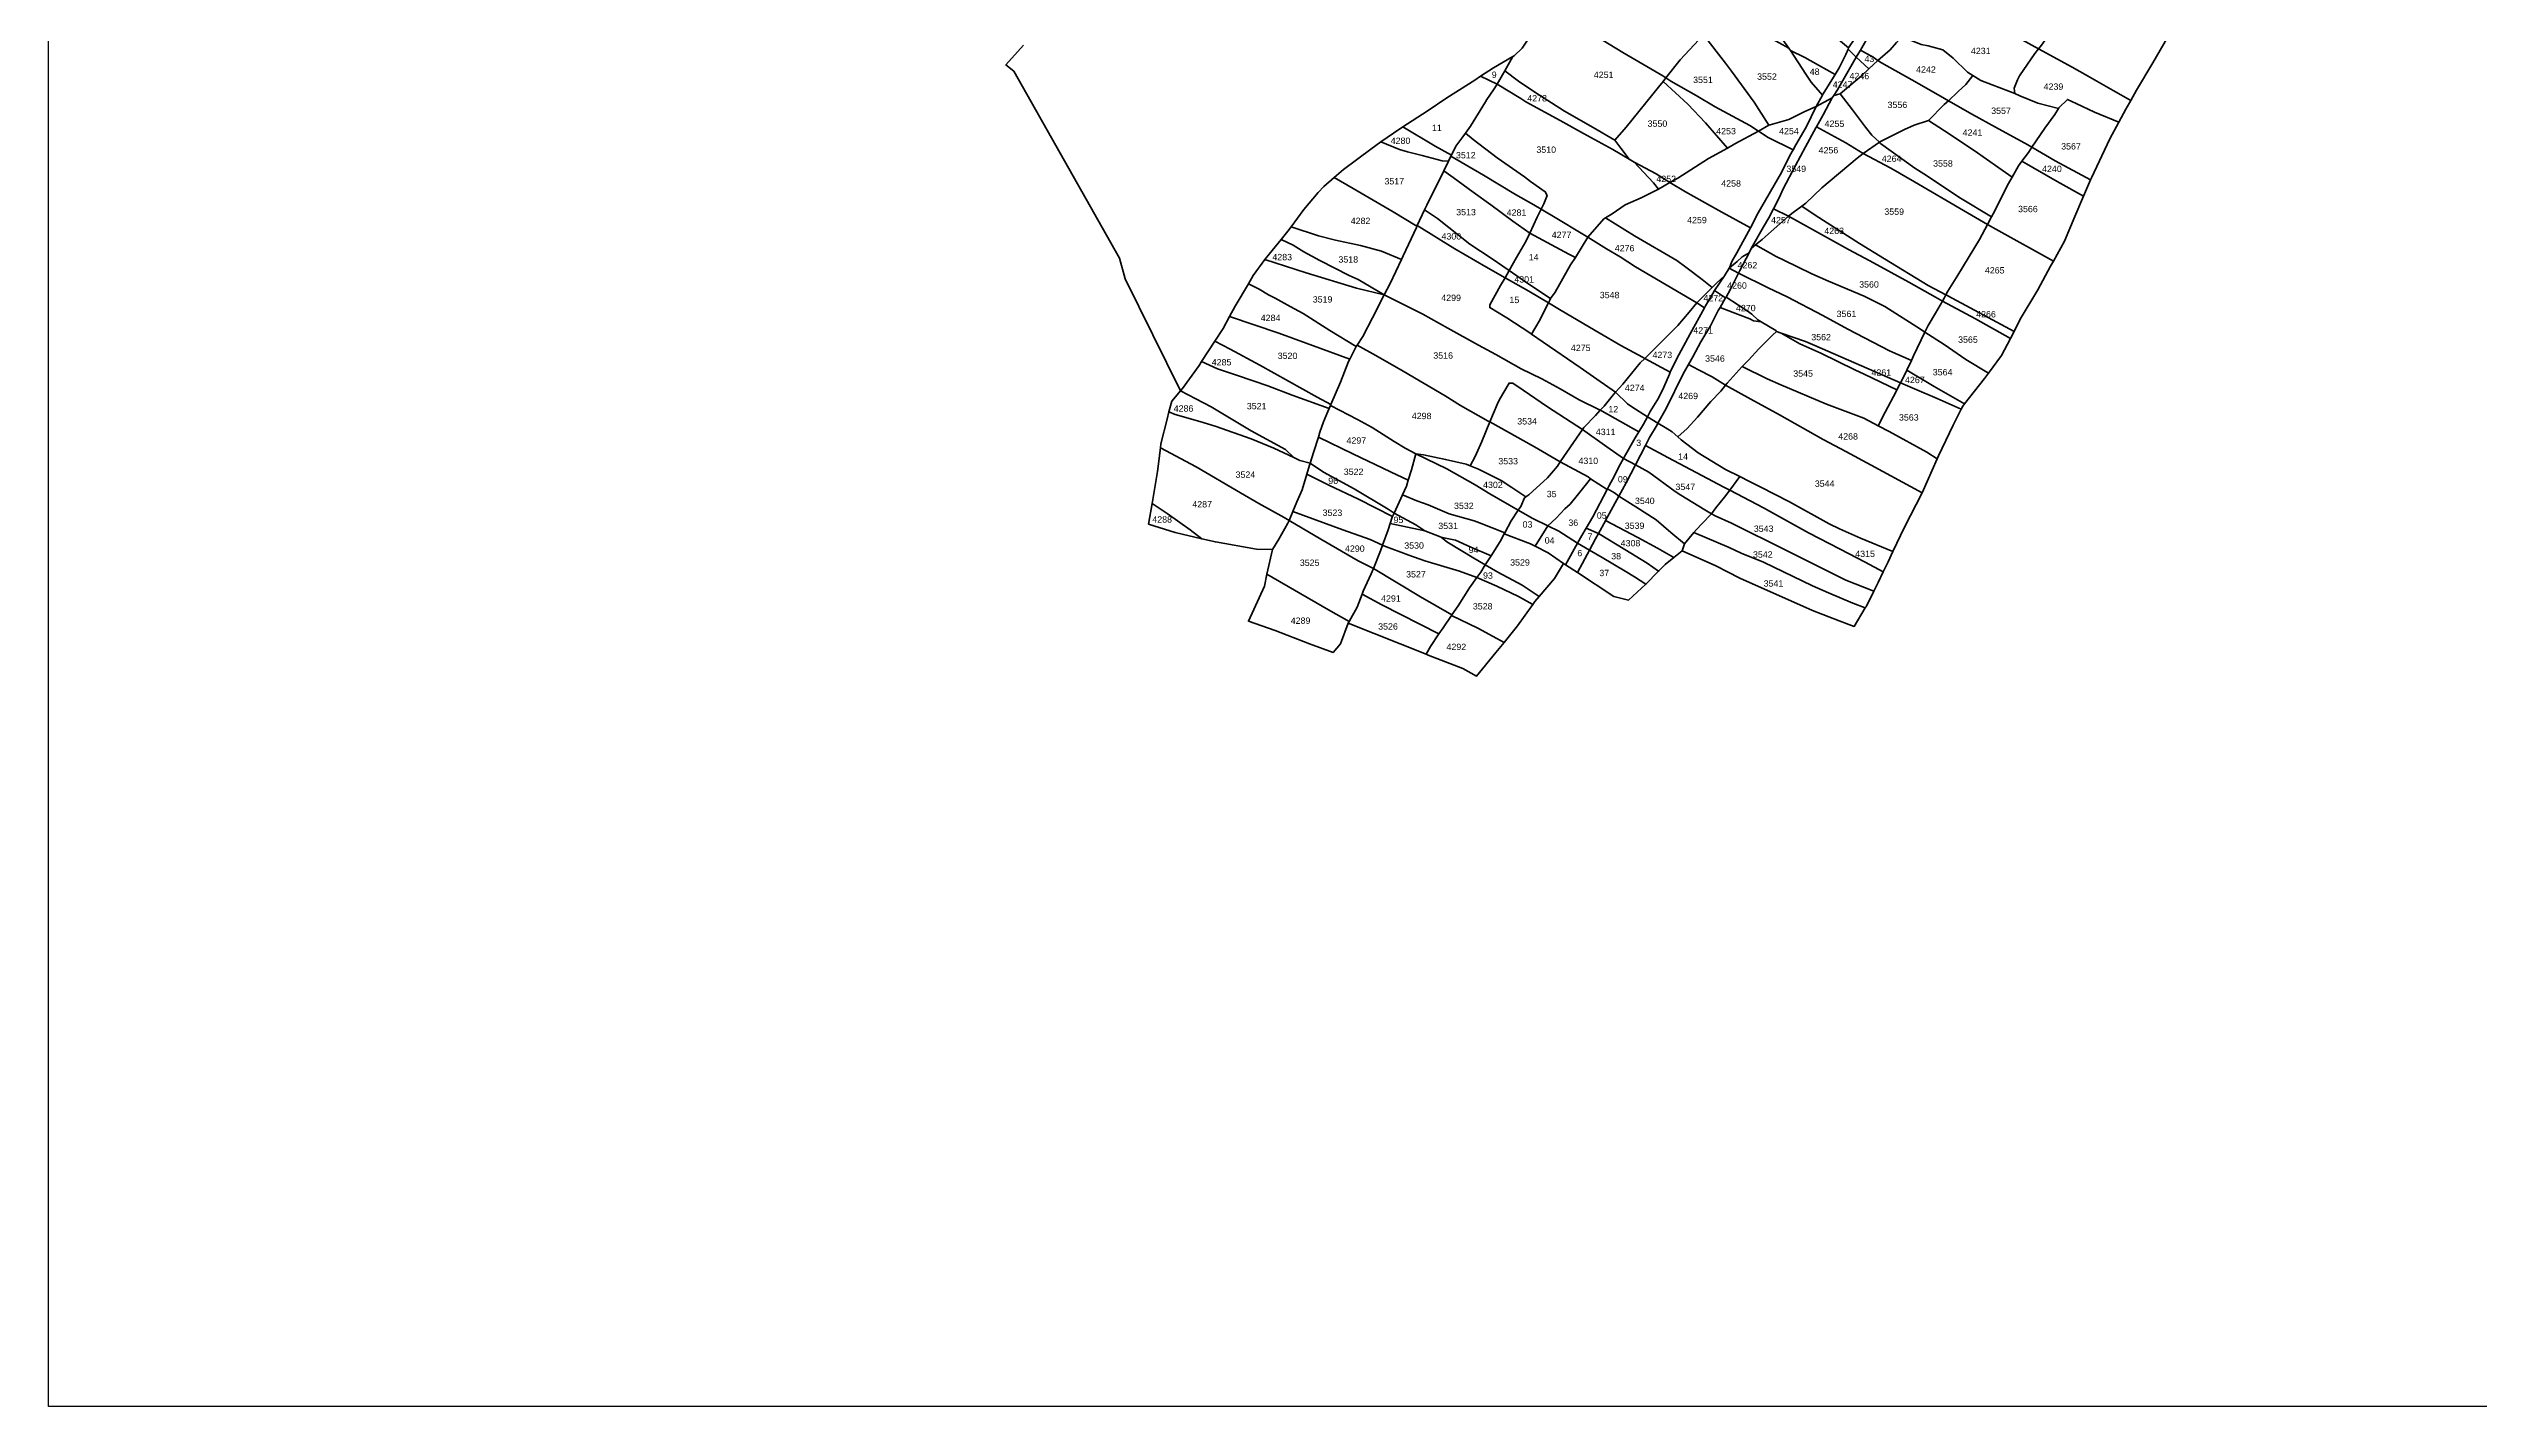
# Model space of a CAD drawing. Header units: inches. Extents: x -210528 to -96779, y -167010 to -59860.
# Drawn here: x -210528 to -160856, y -167010 to -139259 of the extents above; entities that cross this region are included whole.
import ezdxf

# ---------------------------------------------------------------- set-up
doc = ezdxf.new("R2010")
doc.units = ezdxf.units.IN
doc.header["$MEASUREMENT"] = 0
doc.layers.add('PDF7_Geometry', color=9, linetype='Continuous', true_color=0x808080)
doc.layers.add('PDF7_Text', color=7, linetype='Continuous', true_color=0xffffff)
doc.styles.add('PDF Arial', font='arial.ttf')

msp = doc.modelspace()

# ---------------------------------------------------------------- linework, layer by layer
at = {"color": 4}
msp.add_lwpolyline([(-210528, -59860), (-96779, -59860), (-96779, -167010), (-210528, -167010)], close=True, dxfattribs=at)
at = {"layer": 'PDF7_Geometry', "color": 1, "lineweight": 40}
for points in [[(-179873, -138474), (-179656, -138178), (-179435, -137862), (-179012, -137334), (-178795, -137078), (-177954, -137536), (-177138, -137996), (-176657, -138274), (-176279, -138488), (-176542, -138792), (-176711, -138976), (-177186, -139491), (-177478, -139858), (-177541, -139817), (-178358, -139338), (-179041, -138925), (-179339, -138772)], [(-171490, -137175), (-171361, -137211), (-170928, -137355), (-170889, -137370), (-170563, -137498), (-170311, -137579), (-170294, -137585), (-169861, -137719), (-169615, -137808), (-169544, -137834), (-169079, -138056), (-169285, -138428), (-169640, -138965), (-169823, -139214), (-169864, -139266), (-170198, -139080), (-170380, -138975), (-171361, -138418), (-171861, -138160), (-171982, -138091), (-171880, -137910), (-171793, -137757)], [(-168895, -137725), (-168888, -137712), (-168160, -138112), (-167487, -138486), (-167056, -138721), (-167228, -139032), (-167526, -139550), (-167862, -140106), (-167981, -140318), (-168343, -140115), (-168862, -139818), (-169179, -139636), (-169864, -139266), (-169823, -139214), (-169640, -138965), (-169285, -138428), (-169079, -138056)], [(-180608, -139422), (-180579, -139404), (-180415, -139251), (-180185, -138906), (-180021, -138676), (-179873, -138474), (-179339, -138772), (-179041, -138925), (-178358, -139338), (-177541, -139817), (-177478, -139858), (-177536, -139931), (-177628, -140047), (-178291, -140862), (-178522, -141130), (-178964, -140871), (-179550, -140536), (-180156, -140152), (-180492, -139922), (-180772, -139713)], [(-176711, -138976), (-176542, -138792), (-176279, -138488), (-176099, -138590), (-175359, -139031), (-174969, -139253), (-174956, -139271), (-174936, -139300), (-174619, -139779), (-174514, -139942), (-174279, -140208), (-174408, -140440), (-174639, -140546), (-174966, -140709), (-175350, -140814), (-175373, -140827), (-175677, -140354), (-176138, -139721), (-176263, -139558)], [(-174735, -138380), (-174360, -138715), (-174033, -139003), (-173745, -139242), (-173756, -139270), (-173802, -139377), (-173937, -139655), (-174020, -139788), (-174360, -139597), (-174639, -139444), (-174936, -139300), (-174956, -139271), (-174969, -139253), (-175215, -138907), (-175081, -138753), (-174831, -138476)], [(-173119, -138595), (-173341, -139003), (-173506, -139290), (-173588, -139435), (-173756, -139270), (-173745, -139242), (-173620, -139051), (-173341, -138533), (-173295, -138457), (-173206, -138524)], [(-172644, -139019), (-172447, -138763), (-172159, -138361), (-172005, -138131), (-171982, -138091), (-171861, -138160), (-171361, -138418), (-170380, -138975), (-170198, -139080), (-169864, -139266), (-169938, -139358), (-170256, -139818), (-170294, -139895), (-170361, -140067), (-170352, -140178), (-170438, -140144), (-171044, -139914), (-171208, -139808), (-171313, -139741), (-171611, -139454), (-171822, -139281), (-172120, -139204), (-172264, -139176), (-172514, -139070)], [(-177478, -139858), (-177186, -139491), (-176711, -138976), (-176263, -139558), (-176138, -139721), (-175677, -140354), (-175373, -140827), (-175589, -140944), (-175763, -140833), (-176475, -140450), (-176859, -140220), (-177378, -139922)], [(-172644, -139019), (-172764, -139137), (-172899, -139281), (-173146, -139500), (-173245, -139434), (-173506, -139290), (-173341, -139003), (-173119, -138595), (-172793, -138859)], [(-173146, -139500), (-172899, -139281), (-172764, -139137), (-172644, -139019), (-172514, -139070), (-172264, -139176), (-172120, -139204), (-171822, -139281), (-171611, -139454), (-171313, -139741), (-171208, -139808), (-171351, -139990), (-171505, -140134), (-171704, -140325), (-171870, -140230), (-172457, -139894), (-173072, -139549)], [(-180772, -139713), (-180819, -139797), (-180930, -139984), (-181267, -139825), (-181002, -139654), (-180608, -139422)], [(-174020, -139788), (-174264, -140182), (-174279, -140208), (-174514, -139942), (-174619, -139779), (-174936, -139300), (-174639, -139444), (-174360, -139597)], [(-173588, -139435), (-173725, -139674), (-173975, -140105), (-174047, -140216), (-174081, -140268), (-174408, -140440), (-174279, -140208), (-174264, -140182), (-174020, -139788), (-173937, -139655), (-173802, -139377), (-173756, -139270)], [(-173333, -139675), (-173485, -139818), (-173697, -140000), (-173918, -140182), (-174047, -140216), (-173975, -140105), (-173725, -139674), (-173588, -139435)], [(-173333, -139675), (-173146, -139500), (-173072, -139549), (-172457, -139894), (-171870, -140230), (-171704, -140325), (-171794, -140402), (-172111, -140728), (-172409, -140824), (-172601, -140910), (-173082, -141150), (-173116, -141174), (-173274, -141025), (-173399, -140862), (-173668, -140508), (-173918, -140182), (-173697, -140000), (-173485, -139818)], [(-173588, -139435), (-173506, -139290), (-173245, -139434), (-173146, -139500), (-173333, -139675)], [(-170352, -140178), (-170361, -140067), (-170294, -139895), (-170256, -139818), (-169938, -139358), (-169864, -139266), (-169179, -139636), (-168862, -139818), (-168343, -140115), (-167981, -140318), (-168083, -140499), (-168227, -140765), (-168718, -140556), (-169093, -140384), (-169275, -140297), (-169448, -140470), (-169459, -140486), (-169881, -140374), (-170246, -140221)], [(-180930, -139984), (-181002, -140104), (-181136, -140296), (-181165, -140344), (-181473, -140842), (-181576, -140990), (-181646, -141091), (-181771, -141254), (-181860, -141435), (-182194, -141254), (-182857, -140860), (-182357, -140535), (-181953, -140267), (-181386, -139903), (-181267, -139825)], [(-181576, -140990), (-181473, -140842), (-181165, -140344), (-181136, -140296), (-181002, -140104), (-180930, -139984), (-180444, -140277), (-180339, -140344), (-179637, -140727), (-179166, -140996), (-178561, -141322), (-178232, -141518), (-178128, -141580), (-177734, -142002), (-177630, -142129), (-177696, -142165), (-177984, -142309), (-178311, -142453), (-178580, -142635), (-178715, -142721), (-178746, -142736), (-179072, -143116), (-179243, -143008), (-179676, -142750), (-180027, -142540), (-179974, -142433), (-179906, -142261), (-179945, -142184), (-180243, -141973), (-180368, -141877), (-180925, -141494), (-181415, -141120)], [(-180930, -139984), (-180819, -139797), (-180772, -139713), (-180492, -139922), (-180156, -140152), (-179550, -140536), (-178964, -140871), (-178522, -141130), (-178397, -141293), (-178232, -141518), (-178561, -141322), (-179166, -140996), (-179637, -140727), (-180339, -140344), (-180444, -140277)], [(-178522, -141130), (-178291, -140862), (-177628, -140047), (-177536, -139931), (-177032, -140392), (-176667, -140776), (-176223, -141291), (-176609, -141504), (-177234, -141906), (-177399, -141999), (-177676, -141820), (-178128, -141580), (-178232, -141518), (-178397, -141293)], [(-177536, -139931), (-177478, -139858), (-177378, -139922), (-176859, -140220), (-176475, -140450), (-175763, -140833), (-175589, -140944), (-176071, -141207), (-176223, -141291), (-176667, -140776), (-177032, -140392)], [(-171208, -139808), (-171044, -139914), (-170438, -140144), (-170352, -140178), (-170246, -140221), (-169881, -140374), (-169459, -140486), (-169535, -140604), (-169737, -140882), (-170002, -141274), (-170083, -141227), (-170746, -140863), (-171217, -140604), (-171704, -140325), (-171505, -140134), (-171351, -139990)], [(-174408, -140440), (-174081, -140268), (-174264, -140613), (-174405, -140859), (-174418, -140881), (-174629, -141265), (-174831, -141648), (-175081, -142127), (-175168, -142309), (-175284, -142536), (-175379, -142721), (-175485, -142903), (-175735, -143344), (-175781, -143434), (-175918, -143517), (-176023, -143613), (-176177, -143737), (-176129, -143613), (-176033, -143431), (-175754, -142923), (-175591, -142616), (-175119, -141792), (-174946, -141447), (-174881, -141331), (-174821, -141226), (-174610, -140862)], [(-175373, -140827), (-175350, -140814), (-174966, -140709), (-174639, -140546), (-174408, -140440), (-174610, -140862), (-174821, -141226), (-174881, -141331), (-175389, -141073), (-175589, -140944)], [(-173918, -140182), (-173668, -140508), (-173399, -140862), (-173274, -141025), (-173116, -141174), (-173445, -141406), (-173803, -141188), (-174405, -140859), (-174264, -140613), (-174081, -140268), (-174047, -140216)], [(-172111, -140728), (-171794, -140402), (-171704, -140325), (-171217, -140604), (-170746, -140863), (-170083, -141227), (-170002, -141274), (-170073, -141380), (-170205, -141562), (-170275, -141658), (-170406, -141889), (-170679, -141696), (-171178, -141342), (-171784, -140939)], [(-169459, -140486), (-169448, -140470), (-169275, -140297), (-169093, -140384), (-168718, -140556), (-168227, -140765), (-168410, -141103), (-168785, -141898), (-168805, -141944), (-169525, -141553), (-170002, -141274), (-169737, -140882), (-169535, -140604)], [(-183302, -141164), (-183049, -140986), (-182857, -140860), (-182194, -141254), (-181860, -141435), (-181871, -141456), (-181922, -141560), (-182050, -141551), (-182463, -141446), (-182761, -141369), (-182924, -141321)], [(-181860, -141435), (-181771, -141254), (-181646, -141091), (-181576, -140990), (-181415, -141120), (-180925, -141494), (-180368, -141877), (-180243, -141973), (-179945, -142184), (-179906, -142261), (-179974, -142433), (-180027, -142540), (-180176, -142452), (-180550, -142241), (-181204, -141848), (-181871, -141456)], [(-176223, -141291), (-176071, -141207), (-175589, -140944), (-175389, -141073), (-174881, -141331), (-174946, -141447), (-175119, -141792), (-175591, -142616), (-175754, -142923), (-176398, -142568), (-177080, -142184), (-177399, -141999), (-177234, -141906), (-176609, -141504)], [(-173445, -141406), (-173572, -141495), (-174293, -142108), (-174620, -142415), (-174704, -142477), (-174879, -142606), (-174971, -142687), (-175284, -142536), (-175168, -142309), (-175081, -142127), (-174831, -141648), (-174629, -141265), (-174418, -140881), (-174405, -140859), (-173803, -141188)], [(-173116, -141174), (-173082, -141150), (-172601, -140910), (-172409, -140824), (-172111, -140728), (-171784, -140939), (-171178, -141342), (-170679, -141696), (-170406, -141889), (-170477, -142013), (-170794, -142636), (-170828, -142700), (-171457, -142319), (-172207, -141821), (-172390, -141706), (-173091, -141198)], [(-181922, -141560), (-182019, -141757), (-182367, -142462), (-182411, -142555), (-182561, -142875), (-182568, -142890), (-183050, -142596), (-183867, -142116), (-184258, -141895), (-184068, -141733), (-183511, -141311), (-183302, -141164), (-182924, -141321), (-182761, -141369), (-182463, -141446), (-182050, -141551)], [(-181922, -141560), (-181871, -141456), (-181204, -141848), (-180550, -142241), (-180176, -142452), (-180027, -142540), (-180108, -142702), (-180261, -143032), (-180608, -142788), (-181060, -142452), (-181415, -142193), (-181829, -141896), (-182019, -141757)], [(-174704, -142477), (-174620, -142415), (-174293, -142108), (-173572, -141495), (-173445, -141406), (-172880, -141706), (-172399, -141984), (-171400, -142569), (-170909, -142852), (-171073, -143163), (-171515, -143891), (-171717, -144217), (-171757, -144292), (-172121, -144102), (-173015, -143556), (-173524, -143239), (-174428, -142664)], [(-173445, -141406), (-173116, -141174), (-173091, -141198), (-172390, -141706), (-172207, -141821), (-171457, -142319), (-170828, -142700), (-170909, -142852), (-171400, -142569), (-172399, -141984), (-172880, -141706)], [(-170406, -141889), (-170275, -141658), (-170205, -141562), (-169487, -141975), (-168945, -142276), (-169122, -142693), (-169333, -143192), (-169562, -143602), (-170737, -142952), (-170909, -142852), (-170828, -142700), (-170794, -142636), (-170477, -142013)], [(-170205, -141562), (-170073, -141380), (-170002, -141274), (-169525, -141553), (-168805, -141944), (-168945, -142276), (-169487, -141975)], [(-182568, -142890), (-182579, -142912), (-182848, -143497), (-182884, -143572), (-183290, -143401), (-183722, -143286), (-184232, -143171), (-184578, -143084), (-185139, -142902), (-184876, -142548), (-184587, -142203), (-184472, -142078), (-184258, -141895), (-183867, -142116), (-183050, -142596)], [(-182411, -142555), (-182367, -142462), (-182019, -141757), (-181829, -141896), (-181415, -142193), (-181060, -142452), (-180608, -142788), (-180261, -143032), (-180339, -143200), (-180531, -143526), (-180685, -143797), (-181050, -143545), (-181483, -143257), (-182146, -142730)], [(-177630, -142129), (-177399, -141999), (-177080, -142184), (-176398, -142568), (-175754, -142923), (-176033, -143431), (-176129, -143613), (-176177, -143737), (-176184, -143748), (-176285, -143902), (-176437, -144044), (-176534, -144141), (-176735, -143977), (-177071, -143728), (-177254, -143593), (-178119, -143085), (-178715, -142721), (-178580, -142635), (-178311, -142453), (-177984, -142309), (-177696, -142165)], [(-177399, -141999), (-177630, -142129), (-177734, -142002), (-178128, -141580), (-177676, -141820)], [(-182561, -142875), (-182411, -142555), (-182146, -142730), (-181483, -143257), (-181050, -143545), (-180685, -143797), (-180767, -143941), (-181156, -143717), (-181790, -143353)], [(-180261, -143032), (-180108, -142702), (-180027, -142540), (-179676, -142750), (-179243, -143008), (-179072, -143116), (-179330, -143527), (-179464, -143459)], [(-174971, -142687), (-175331, -142999), (-175514, -143162), (-175646, -143272), (-175735, -143344), (-175485, -142903), (-175379, -142721), (-175284, -142536)], [(-174971, -142687), (-174879, -142606), (-174704, -142477), (-174428, -142664), (-173524, -143239), (-173015, -143556), (-172121, -144102), (-171757, -144292), (-171794, -144361), (-171826, -144418), (-171967, -144342), (-172515, -144035), (-173313, -143594), (-173745, -143364)], [(-185341, -143158), (-185203, -142988), (-185139, -142902), (-184578, -143084), (-184232, -143171), (-183722, -143286), (-183290, -143401), (-182884, -143572), (-183117, -144062), (-183235, -144294), (-183771, -143976), (-183953, -143899), (-184549, -143592), (-184876, -143410), (-185097, -143276)], [(-182568, -142890), (-182561, -142875), (-181790, -143353), (-181156, -143717), (-180767, -143941), (-180858, -144101), (-181079, -144494), (-181079, -144551), (-180762, -144743), (-180733, -144762), (-180262, -145069), (-180226, -145094), (-179984, -145261), (-179234, -145778), (-178888, -146018), (-178509, -146283), (-178580, -146363), (-178744, -146564), (-178822, -146650), (-179253, -146440), (-179638, -146210), (-180013, -146008), (-180435, -145807), (-180954, -145510), (-181310, -145318), (-181935, -144973), (-182444, -144685), (-183235, -144294), (-183117, -144062), (-182884, -143572), (-182848, -143497), (-182579, -142912)], [(-179330, -143527), (-179426, -143679), (-179743, -144235), (-179839, -144369), (-180301, -144063), (-180685, -143797), (-180531, -143526), (-180339, -143200), (-180261, -143032), (-179464, -143459)], [(-179072, -143116), (-178746, -142736), (-178715, -142721), (-178119, -143085), (-177254, -143593), (-177071, -143728), (-176735, -143977), (-176534, -144141), (-176850, -144456), (-178099, -143718), (-178417, -143516), (-178695, -143354)], [(-175646, -143272), (-175514, -143162), (-175331, -142999), (-174971, -142687), (-173745, -143364), (-173313, -143594), (-172515, -144035), (-171967, -144342), (-171826, -144418), (-171967, -144667), (-172121, -144917), (-172186, -145052), (-172275, -144993), (-173005, -144533), (-173428, -144322), (-174159, -144015), (-174495, -143862), (-175072, -143584), (-175225, -143507)], [(-169562, -143602), (-169622, -143709), (-169881, -144189), (-170237, -144792), (-170366, -145040), (-170804, -144802), (-171717, -144313), (-171757, -144292), (-171717, -144217), (-171515, -143891), (-171073, -143163), (-170909, -142852), (-170737, -142952)], [(-185672, -143572), (-185587, -143458), (-185341, -143158), (-185097, -143276), (-184876, -143410), (-184549, -143592), (-183953, -143899), (-183771, -143976), (-183235, -144294), (-183799, -144158), (-184828, -143842)], [(-179330, -143527), (-179072, -143116), (-178695, -143354), (-178417, -143516), (-178099, -143718), (-176850, -144456), (-177004, -144648), (-177235, -144916), (-177912, -145591), (-177956, -145568), (-178398, -145328), (-178840, -145069), (-179618, -144609), (-179878, -144455), (-179849, -144398), (-179839, -144369), (-179743, -144235), (-179426, -143679)], [(-176177, -143737), (-176023, -143613), (-175918, -143517), (-175781, -143434), (-175966, -143795), (-175993, -143850), (-176184, -143748)], [(-175735, -143344), (-175646, -143272), (-175225, -143507), (-175072, -143584), (-174495, -143862), (-174159, -144015), (-173428, -144322), (-173005, -144533), (-172275, -144993), (-172186, -145052), (-172419, -145540), (-172464, -145635), (-172909, -145434), (-173765, -144993), (-174274, -144715), (-175004, -144332), (-175389, -144149), (-175993, -143850), (-175966, -143795), (-175781, -143434)], [(-186011, -144064), (-185914, -143899), (-185672, -143572), (-184828, -143842), (-183799, -144158), (-183235, -144294), (-183473, -144762), (-183675, -145145), (-183790, -145318), (-183807, -145350), (-184347, -145020), (-184895, -144675), (-185155, -144532), (-185462, -144359), (-185597, -144292), (-185789, -144177)], [(-179878, -144455), (-180070, -144829), (-180226, -145094), (-180262, -145069), (-180733, -144762), (-180762, -144743), (-181079, -144551), (-181079, -144494), (-180858, -144101), (-180767, -143941), (-180281, -144216)], [(-180767, -143941), (-180685, -143797), (-180301, -144063), (-179839, -144369), (-179849, -144398), (-179878, -144455), (-180281, -144216)], [(-176534, -144141), (-176437, -144044), (-176285, -143902), (-176483, -144203), (-176523, -144264), (-176667, -144513), (-176691, -144557), (-176850, -144456)], [(-175993, -143850), (-176158, -144178), (-176250, -144338), (-176259, -144353), (-176483, -144203), (-176285, -143902), (-176184, -143748)], [(-176250, -144338), (-176158, -144178), (-175993, -143850), (-175389, -144149), (-175004, -144332), (-174274, -144715), (-173765, -144993), (-172909, -145434), (-172464, -145635), (-172559, -145833), (-172592, -145904), (-172684, -146087), (-174437, -145328), (-174630, -145242), (-175124, -145072), (-175216, -145041), (-175235, -145022), (-175531, -144843), (-175600, -144801), (-175725, -144686), (-175822, -144619), (-175995, -144504)], [(-186394, -144732), (-186279, -144522), (-186011, -144064), (-185789, -144177), (-185597, -144292), (-185462, -144359), (-185155, -144532), (-184895, -144675), (-184347, -145020), (-183807, -145350), (-183939, -145607), (-184549, -145385), (-185386, -145078), (-185895, -144905)], [(-183790, -145318), (-183675, -145145), (-183473, -144762), (-183235, -144294), (-182444, -144685), (-181935, -144973), (-181310, -145318), (-180954, -145510), (-180435, -145807), (-180013, -146008), (-179638, -146210), (-179253, -146440), (-178822, -146650), (-178917, -146756), (-179157, -147005), (-179182, -147041), (-179897, -146583), (-180397, -146238), (-180609, -146094), (-180685, -146094), (-180878, -146430), (-180926, -146535), (-181080, -146886), (-181108, -146871), (-181676, -146554), (-181993, -146353), (-182848, -145855), (-183406, -145529)], [(-180226, -145094), (-180070, -144829), (-179878, -144455), (-179618, -144609), (-178840, -145069), (-178398, -145328), (-177956, -145568), (-177912, -145591), (-178004, -145683), (-178359, -146114), (-178509, -146283), (-178888, -146018), (-179234, -145778), (-179984, -145261)], [(-176850, -144456), (-176691, -144557), (-176985, -145089), (-177263, -145606), (-177389, -145874), (-177912, -145591), (-177235, -144916), (-177004, -144648)], [(-176483, -144203), (-176259, -144353), (-176372, -144548), (-176408, -144609), (-176571, -144926), (-176764, -145251), (-176927, -145558), (-177019, -145715), (-177129, -145903), (-177475, -146612), (-177641, -146917), (-177858, -146787), (-177802, -146679), (-177629, -146401), (-177523, -146181), (-177408, -145913), (-177389, -145874), (-177263, -145606), (-176985, -145089), (-176691, -144557), (-176667, -144513), (-176523, -144264)], [(-176259, -144353), (-176250, -144338), (-175995, -144504), (-175822, -144619), (-175725, -144686), (-175600, -144801), (-175531, -144843), (-175687, -144820), (-175764, -144782), (-176014, -144686), (-176372, -144548)], [(-172186, -145052), (-172121, -144917), (-171967, -144667), (-171826, -144418), (-171150, -144783), (-170441, -145184), (-170622, -145530), (-170890, -145894), (-171352, -145616), (-171794, -145310)], [(-171826, -144418), (-171794, -144361), (-171757, -144292), (-171717, -144313), (-170804, -144802), (-170366, -145040), (-170441, -145184), (-171150, -144783)], [(-186696, -145239), (-186529, -144982), (-186394, -144732), (-185895, -144905), (-185386, -145078), (-184549, -145385), (-183939, -145607), (-183963, -145653), (-184127, -146075), (-184324, -146535), (-184607, -146381), (-185780, -145730), (-186385, -145404)], [(-176372, -144548), (-176014, -144686), (-175764, -144782), (-175687, -144820), (-175531, -144843), (-175235, -145022), (-175216, -145041), (-175303, -145117), (-175581, -145395), (-175793, -145625), (-175921, -145759), (-175985, -145827), (-176225, -146095), (-176262, -146140), (-176533, -145970), (-176812, -145827), (-177019, -145715), (-176927, -145558), (-176764, -145251), (-176571, -144926), (-176408, -144609)], [(-186966, -145656), (-186696, -145239), (-186385, -145404), (-185780, -145730), (-184607, -146381), (-184324, -146535), (-184332, -146553), (-184360, -146617), (-185117, -146343), (-185616, -146151), (-186232, -145940), (-186645, -145806)], [(-183807, -145350), (-183790, -145318), (-183406, -145529), (-182848, -145855), (-181993, -146353), (-181676, -146554), (-181108, -146871), (-181080, -146886), (-181243, -147292), (-181378, -147599), (-181480, -147786), (-181560, -147752), (-181983, -147656), (-182435, -147561), (-182589, -147541), (-182810, -147426), (-183031, -147292), (-183483, -147005), (-183781, -146842), (-184332, -146553), (-184324, -146535), (-184127, -146075), (-183963, -145653), (-183939, -145607)], [(-175124, -145072), (-174745, -145290), (-174313, -145482), (-173621, -145827), (-173428, -145913), (-172757, -146233), (-172775, -146268), (-172996, -146690), (-173145, -146966), (-173438, -146814), (-174197, -146527), (-175130, -146133), (-175408, -146009), (-175921, -145759), (-175793, -145625), (-175581, -145395), (-175303, -145117), (-175216, -145041)], [(-172684, -146087), (-172757, -146233), (-173428, -145913), (-173621, -145827), (-174313, -145482), (-174745, -145290), (-175124, -145072), (-174630, -145242), (-174437, -145328)], [(-172464, -145635), (-172419, -145540), (-172186, -145052), (-171794, -145310), (-171352, -145616), (-170890, -145894), (-170968, -146000), (-171376, -146522), (-171996, -146163), (-172559, -145833)], [(-187395, -146254), (-187356, -146209), (-187020, -145739), (-186966, -145656), (-186645, -145806), (-186232, -145940), (-185616, -146151), (-185117, -146343), (-184360, -146617), (-184386, -146679), (-184473, -146889), (-184550, -147100), (-184581, -147199), (-184675, -147493), (-184749, -147732), (-184963, -147675), (-185083, -147619), (-185251, -147455), (-185953, -147071), (-186770, -146582)], [(-177389, -145874), (-177408, -145913), (-177523, -146181), (-177629, -146401), (-177802, -146679), (-177858, -146787), (-178177, -146584), (-178263, -146516), (-178509, -146283), (-178359, -146114), (-178004, -145683), (-177912, -145591)], [(-176262, -146140), (-176360, -146258), (-176562, -146469), (-176831, -146795), (-177043, -147025), (-177237, -147193), (-177350, -147092), (-177494, -147005), (-177641, -146917), (-177475, -146612), (-177129, -145903), (-177019, -145715), (-176812, -145827), (-176533, -145970)], [(-176262, -146140), (-176225, -146095), (-175985, -145827), (-175921, -145759), (-175408, -146009), (-175130, -146133), (-174197, -146527), (-173438, -146814), (-173145, -146966), (-172919, -147083), (-172150, -147504), (-171936, -147641), (-172246, -148338), (-173284, -147773), (-173803, -147495), (-174265, -147245), (-175159, -146747), (-175745, -146421)], [(-172684, -146087), (-172592, -145904), (-172559, -145833), (-171996, -146163), (-171376, -146522), (-171410, -146565), (-171443, -146629), (-171938, -146412), (-172400, -146210)], [(-187395, -146254), (-186770, -146582), (-185953, -147071), (-185251, -147455), (-185083, -147619), (-185492, -147426), (-185953, -147234), (-186693, -146975), (-187001, -146879), (-187510, -146736), (-187634, -146682), (-187577, -146467)], [(-181080, -146886), (-180926, -146535), (-180878, -146430), (-180685, -146094), (-180609, -146094), (-180397, -146238), (-179897, -146583), (-179182, -147041), (-179369, -147312), (-179639, -147707), (-180167, -147398)], [(-178822, -146650), (-178744, -146564), (-178580, -146363), (-178509, -146283), (-178263, -146516), (-178177, -146584), (-177858, -146787), (-177936, -146938), (-178034, -147095), (-178782, -146670)], [(-177237, -147193), (-177043, -147025), (-176831, -146795), (-176562, -146469), (-176360, -146258), (-176262, -146140), (-175745, -146421), (-175159, -146747), (-174265, -147245), (-173803, -147495), (-173284, -147773), (-172246, -148338), (-172602, -149038), (-172839, -149537), (-173506, -149268), (-173929, -149076), (-174140, -148971), (-174957, -148520), (-175553, -148213), (-175774, -148108), (-175971, -148007), (-176264, -147859), (-176822, -147523), (-177168, -147255)], [(-172757, -146233), (-172684, -146087), (-172400, -146210), (-171938, -146412), (-171443, -146629), (-171612, -146958), (-171910, -147581), (-171936, -147641), (-172150, -147504), (-172919, -147083), (-173145, -146966), (-172996, -146690), (-172775, -146268)], [(-187634, -146682), (-187510, -146736), (-187001, -146879), (-186693, -146975), (-185953, -147234), (-185492, -147426), (-185083, -147619), (-184963, -147675), (-184749, -147732), (-184761, -147771), (-184818, -147959), (-184915, -148279), (-185021, -148519), (-185105, -148722), (-185181, -148906), (-185280, -148845), (-185799, -148557), (-186174, -148336), (-187078, -147809), (-187808, -147418), (-187799, -147339), (-187674, -146831)], [(-184360, -146617), (-184332, -146553), (-183781, -146842), (-183483, -147005), (-183031, -147292), (-182810, -147426), (-182589, -147541), (-182675, -147867), (-182743, -148082), (-183108, -147906), (-183877, -147541), (-184581, -147199), (-184550, -147100), (-184473, -146889), (-184386, -146679)], [(-179639, -147707), (-179696, -147791), (-179897, -148031), (-180282, -148376), (-180340, -148421), (-180628, -148232), (-180849, -148088), (-181310, -147858), (-181480, -147786), (-181378, -147599), (-181243, -147292), (-181080, -146886), (-180167, -147398)], [(-179182, -147041), (-179157, -147005), (-178917, -146756), (-178822, -146650), (-178782, -146670), (-178034, -147095), (-178110, -147216), (-178331, -147609), (-178345, -147634), (-178686, -147398)], [(-177641, -146917), (-177658, -146948), (-177812, -147207), (-177895, -147369), (-178100, -147764), (-178345, -147634), (-178331, -147609), (-178110, -147216), (-178034, -147095), (-177936, -146938), (-177858, -146787)], [(-177237, -147193), (-177168, -147255), (-176822, -147523), (-176264, -147859), (-175971, -148007), (-176172, -148285), (-176293, -148223), (-176745, -147983), (-177437, -147619), (-177895, -147369), (-177812, -147207), (-177658, -146948), (-177641, -146917), (-177494, -147005), (-177350, -147092)], [(-187808, -147418), (-187078, -147809), (-186174, -148336), (-185799, -148557), (-185280, -148845), (-185181, -148906), (-185203, -148960), (-185386, -149285), (-185521, -149496), (-185848, -149487), (-186684, -149343), (-186962, -149278), (-187203, -149093), (-187674, -148758), (-187976, -148554), (-187866, -147905)], [(-184749, -147732), (-184675, -147493), (-184581, -147199), (-183877, -147541), (-183108, -147906), (-182743, -148082), (-182781, -148203), (-182862, -148379), (-183032, -148753), (-183156, -148672), (-183848, -148260), (-184473, -147915)], [(-178345, -147634), (-178436, -147791), (-178533, -147992), (-178648, -148203), (-178674, -148254), (-178681, -148267), (-179023, -148050), (-179071, -148011), (-179639, -147707), (-179369, -147312), (-179182, -147041), (-178686, -147398)], [(-178100, -147764), (-177895, -147369), (-177437, -147619), (-176745, -147983), (-176293, -148223), (-176172, -148285), (-176283, -148424), (-176456, -148644), (-176548, -148765), (-176687, -148683), (-177177, -148386), (-177293, -148309), (-177831, -147916)], [(-185105, -148722), (-185021, -148519), (-184915, -148279), (-184818, -147959), (-184367, -148183), (-183762, -148471), (-183063, -148822), (-183070, -148835), (-183114, -148968), (-183156, -149094), (-183268, -149408), (-183521, -149295), (-184079, -149094)], [(-184818, -147959), (-184761, -147771), (-184749, -147732), (-184473, -147915), (-183848, -148260), (-183156, -148672), (-183032, -148753), (-183063, -148822), (-183762, -148471), (-184367, -148183)], [(-182743, -148082), (-182675, -147867), (-182589, -147541), (-181954, -147848), (-181378, -148174), (-181080, -148356), (-180496, -148693), (-180638, -148912), (-180770, -149153), (-181291, -148950), (-181397, -148912), (-181907, -148768), (-182339, -148586), (-182570, -148500), (-182862, -148379), (-182781, -148203)], [(-182589, -147541), (-182435, -147561), (-181983, -147656), (-181560, -147752), (-181480, -147786), (-181310, -147858), (-180849, -148088), (-180628, -148232), (-180340, -148421), (-180369, -148443), (-180445, -148615), (-180496, -148693), (-181080, -148356), (-181378, -148174), (-181954, -147848)], [(-179023, -148050), (-179263, -148357), (-179436, -148567), (-179542, -148663), (-179725, -148855), (-179891, -149013), (-180196, -148864), (-180496, -148693), (-180445, -148615), (-180369, -148443), (-180340, -148421), (-180282, -148376), (-179897, -148031), (-179696, -147791), (-179639, -147707), (-179071, -148011)], [(-178345, -147634), (-178100, -147764), (-178292, -148136), (-178439, -148405), (-178533, -148337), (-178674, -148254), (-178648, -148203), (-178533, -147992), (-178436, -147791)], [(-178439, -148405), (-178292, -148136), (-178100, -147764), (-177831, -147916), (-177293, -148309), (-177177, -148386), (-176687, -148683), (-176548, -148765), (-176745, -148970), (-176851, -149085), (-176907, -149152), (-177101, -149382), (-177379, -149152), (-177677, -148893), (-178091, -148625)], [(-176172, -148285), (-175971, -148007), (-175774, -148108), (-175553, -148213), (-174957, -148520), (-174140, -148971), (-173929, -149076), (-173506, -149268), (-172839, -149537), (-172939, -149747), (-173038, -149955), (-173410, -149757), (-173919, -149488), (-174563, -149153), (-175178, -148817), (-175486, -148645), (-176033, -148357)], [(-183032, -148753), (-182862, -148379), (-182570, -148500), (-182339, -148586), (-181907, -148768), (-181397, -148912), (-181291, -148950), (-180770, -149153), (-180781, -149175), (-180868, -149334), (-181052, -149623), (-181464, -149449), (-181782, -149305), (-181983, -149267), (-182070, -149247), (-182405, -149112), (-182589, -148989)], [(-179023, -148050), (-178681, -148267), (-178975, -148826), (-179110, -149061), (-179196, -149210), (-179283, -149364), (-179667, -149123), (-179891, -149013), (-179725, -148855), (-179542, -148663), (-179436, -148567), (-179263, -148357)], [(-178681, -148267), (-178674, -148254), (-178533, -148337), (-178439, -148405), (-178711, -148904), (-178715, -148912), (-178858, -149170), (-179110, -149061), (-178975, -148826)], [(-178711, -148904), (-178439, -148405), (-178091, -148625), (-177677, -148893), (-177379, -149152), (-177101, -149382), (-177149, -149526), (-177316, -149661), (-177648, -149469), (-178052, -149248)], [(-176548, -148765), (-176456, -148644), (-176283, -148424), (-176172, -148285), (-176033, -148357), (-175486, -148645), (-175178, -148817), (-174563, -149153), (-173919, -149488), (-173410, -149757), (-173038, -149955), (-173140, -150169), (-173231, -150350), (-173804, -150121), (-175015, -149517), (-176139, -148961), (-176476, -148807)], [(-187976, -148554), (-187674, -148758), (-187203, -149093), (-186962, -149278), (-187510, -149151), (-188049, -148978)], [(-185521, -149496), (-185386, -149285), (-185203, -148960), (-185181, -148906), (-184531, -149286), (-183771, -149726), (-183457, -149884), (-183502, -149995), (-183666, -150349), (-183688, -150409), (-183791, -150675), (-183954, -150966), (-184377, -150733), (-185631, -149998)], [(-185181, -148906), (-185105, -148722), (-184079, -149094), (-183521, -149295), (-183268, -149408), (-183310, -149525), (-183457, -149884), (-183771, -149726), (-184531, -149286)], [(-182405, -149112), (-182070, -149247), (-181955, -149343), (-181628, -149535), (-181436, -149650), (-181172, -149813), (-181263, -149957), (-181344, -150072), (-181695, -149938), (-182406, -149727), (-182733, -149612), (-183243, -149420), (-183268, -149408), (-183156, -149094), (-183114, -148968)], [(-183063, -148822), (-183032, -148753), (-182589, -148989), (-182405, -149112), (-183114, -148968), (-183070, -148835)], [(-179891, -149013), (-180148, -149431), (-180244, -149382), (-180781, -149175), (-180770, -149153), (-180638, -148912), (-180496, -148693), (-180196, -148864)], [(-179283, -149364), (-179533, -149809), (-179571, -149785), (-179888, -149564), (-180148, -149431), (-179891, -149013), (-179667, -149123)], [(-178858, -149170), (-178715, -148912), (-178711, -148904), (-178052, -149248), (-177648, -149469), (-177316, -149661), (-177495, -149804), (-177628, -149940), (-177860, -149775), (-178321, -149497)], [(-176907, -149152), (-176851, -149085), (-176745, -148970), (-176548, -148765), (-176476, -148807), (-176139, -148961), (-175015, -149517), (-173804, -150121), (-173231, -150350), (-173390, -150667), (-173405, -150692), (-173660, -150590), (-174159, -150379), (-174486, -150236), (-175486, -149756), (-175938, -149574), (-176187, -149459)], [(-183457, -149884), (-183310, -149525), (-183268, -149408), (-183243, -149420), (-182733, -149612), (-182406, -149727), (-181695, -149938), (-181344, -150072), (-181493, -150283), (-181724, -150647), (-181852, -150834), (-182493, -150465)], [(-181052, -149623), (-181172, -149813), (-181436, -149650), (-181628, -149535), (-181955, -149343), (-182070, -149247), (-181983, -149267), (-181782, -149305), (-181464, -149449)], [(-180148, -149431), (-179888, -149564), (-179571, -149785), (-179754, -150091), (-180068, -150457), (-180417, -150225), (-180917, -149957), (-181172, -149813), (-181052, -149623), (-180868, -149334), (-180781, -149175), (-180244, -149382)], [(-179283, -149364), (-179042, -149507), (-179286, -149970), (-179533, -149809)], [(-179286, -149970), (-179042, -149507), (-178783, -149660), (-178312, -149938), (-178120, -150053), (-177889, -150206), (-178245, -150532), (-178543, -150456)], [(-179110, -149061), (-178858, -149170), (-178917, -149277), (-179042, -149507), (-179283, -149364), (-179196, -149210)], [(-179042, -149507), (-178917, -149277), (-178858, -149170), (-178321, -149497), (-177860, -149775), (-177628, -149940), (-177889, -150206), (-178120, -150053), (-178312, -149938), (-178783, -149660)], [(-177101, -149382), (-176907, -149152), (-176187, -149459), (-175938, -149574), (-175486, -149756), (-174486, -150236), (-174159, -150379), (-173660, -150590), (-173405, -150692), (-173631, -151070), (-173938, -150955), (-174486, -150744), (-175966, -150082), (-176457, -149833), (-177149, -149526)], [(-183954, -150966), (-183973, -151001), (-184127, -151423), (-184281, -151605), (-184762, -151423), (-185463, -151154), (-186011, -150963), (-185684, -150244), (-185631, -149998), (-184377, -150733)], [(-183688, -150409), (-183666, -150349), (-183502, -149995), (-183457, -149884), (-182493, -150465), (-181852, -150834), (-181862, -150848), (-182032, -151097), (-182117, -151223), (-183281, -150627)], [(-181344, -150072), (-181263, -149957), (-181172, -149813), (-180917, -149957), (-180417, -150225), (-180068, -150457), (-180157, -150561), (-180200, -150620), (-180494, -150455), (-180936, -150244)], [(-183954, -150966), (-183791, -150675), (-183688, -150409), (-183281, -150627), (-182117, -151223), (-182291, -151481), (-182381, -151637), (-183973, -151001)], [(-180200, -150620), (-180513, -151059), (-180787, -151398), (-180936, -151318), (-181320, -151107), (-181862, -150848), (-181852, -150834), (-181724, -150647), (-181493, -150283), (-181344, -150072), (-180936, -150244), (-180494, -150455)], [(-182117, -151223), (-182032, -151097), (-181862, -150848), (-181320, -151107), (-180936, -151318), (-180787, -151398), (-180955, -151605), (-181349, -152085), (-181628, -151931), (-182339, -151653), (-182381, -151637), (-182291, -151481)]]:
    msp.add_lwpolyline(points, close=True, dxfattribs=at)
msp.add_lwpolyline([(-180415, -139251), (-180579, -139404), (-180608, -139422), (-181002, -139654), (-181267, -139825), (-181386, -139903), (-181953, -140267), (-182357, -140535), (-182857, -140860), (-183049, -140986), (-183302, -141164), (-183511, -141311), (-184068, -141733), (-184258, -141895), (-184472, -142078), (-184587, -142203), (-184876, -142548), (-185139, -142902), (-185203, -142988), (-185341, -143158), (-185587, -143458), (-185672, -143572), (-185914, -143899), (-186011, -144064), (-186279, -144522), (-186394, -144732), (-186529, -144982), (-186696, -145239), (-186966, -145656), (-187020, -145739), (-187356, -146209), (-187395, -146254), (-188529, -143966), (-188644, -143544), (-190806, -139719), (-190967, -139593), (-190604, -139187)], dxfattribs=at)

# ---------------------------------------------------------------- texts
at = {"layer": 'PDF7_Text', "color": 4, "attachment_point": 7, "rotation": 359.9925, "style": 'PDF Arial'}
for s, insert, char_height in [('43', (-173422, -139536), 129.4), ('4231', (-171247, -139373), 129.4), ('9', (-181038, -139859), 129), ('4251', (-178952, -139861), 129.4), ('3551', (-176923, -139965), 129.4), ('3552', (-175615, -139898), 129.4), ('48', (-174540, -139797), 129.4), ('4247', (-174070, -140059), 129.4), ('4246', (-173727, -139886), 129.4), ('4242', (-172366, -139751), 129.4), ('4239', (-169761, -140103), 129.4), ('4278', (-180312, -140341), 129.4), ('3556', (-172950, -140475), 129.4), ('3557', (-170832, -140595), 129.4), ('11', (-182260, -140943), 129.4), ('3550', (-177853, -140859), 129.4), ('4253', (-176451, -141012), 129.4), ('4254', (-175166, -141012), 129.4), ('4255', (-174236, -140861), 129.4), ('4241', (-171416, -141041), 129.4), ('4280', (-183103, -141209), 129.4), ('3512', (-181769, -141504), 129.4), ('3510', (-180126, -141391), 129.4), ('4256', (-174359, -141403), 129.4), ('4264', (-173068, -141576), 129.4), ('3558', (-172019, -141673), 129.4), ('3567', (-169402, -141323), 129.4), ('3517', (-183231, -142037), 129.4), ('4252', (-177674, -141988), 129.4), ('4258', (-176348, -142081), 129.4), ('3549', (-175017, -141783), 129.4), ('4240', (-169792, -141782), 129.4), ('3513', (-181765, -142667), 129.4), ('4281', (-180733, -142677), 129.4), ('3559', (-173016, -142658), 129.4), ('3566', (-170283, -142604), 129.4), ('4282', (-183920, -142846), 129.4), ('4300', (-182065, -143163), 129.4), ('4277', (-179812, -143130), 129.4), ('4259', (-177046, -142830), 129.4), ('4257', (-175331, -142830), 129.4), ('4263', (-174242, -143051), 129.4), ('4283', (-185521, -143586), 129.4), ('3518', (-184171, -143634), 129.4), ('14', (-180282, -143588), 129.4), ('4276', (-178524, -143405), 129.4), ('4301', (-180577, -144042), 129.4), ('4260', (-176227, -144168), 129.4), ('4262', (-176015, -143753), 129.4), ('3560', (-173530, -144145), 129.4), ('4265', (-170961, -143857), 129.4), ('3519', (-184696, -144451), 129.4), ('4299', (-182069, -144418), 129.4), ('15', (-180676, -144463), 129.4), ('3548', (-178831, -144362), 129.4), ('4272', (-176712, -144424), 129.4), ('4270', (-176048, -144628), 129.4), ('4284', (-185759, -144829), 129.4), ('4271', (-176919, -145083), 129.4), ('3561', (-173991, -144748), 129.4), ('4266', (-171139, -144755), 129.4), ('3520', (-185412, -145604), 129.4), ('3516', (-182232, -145598), 129.4), ('4275', (-179421, -145443), 129.4), ('4273', (-177753, -145587), 129.4), ('3546', (-176678, -145659), 129.4), ('3562', (-174509, -145222), 129.4), ('3565', (-171508, -145273), 129.4), ('4285', (-186760, -145736), 129.4), ('3545', (-174877, -145966), 129.4), ('4261', (-173278, -145947), 129.4), ('4267', (-172594, -146098), 129.4), ('3564', (-172026, -145940), 129.4), ('3521', (-186043, -146632), 129.4), ('4274', (-178317, -146257), 129.4), ('4269', (-177225, -146425), 129.4), ('4286', (-187537, -146680), 129.4), ('4298', (-182672, -146834), 129.4), ('3534', (-180517, -146943), 129.4), ('4311', (-178911, -147160), 129.4), ('12', (-178655, -146694), 129.4), ('3563', (-172717, -146863), 129.4), ('4297', (-184006, -147336), 129.4), ('3', (-178085, -147382), 129), ('4268', (-173957, -147251), 129.4), ('3524', (-186273, -148033), 129.4), ('3522', (-184062, -147974), 129.4), ('3533', (-180904, -147757), 129.4), ('4310', (-179266, -147750), 129.4), ('09', (-178460, -148128), 129.4), ('14', (-177229, -147663), 129.4), ('4287', (-187157, -148639), 129.4), ('96', (-184379, -148159), 129.4), ('4302', (-181215, -148241), 129.4), ('35', (-179915, -148429), 129.4), ('3540', (-178112, -148569), 129.4), ('3547', (-177284, -148283), 129.4), ('3544', (-174436, -148217), 129.4), ('4288', (-187974, -148948), 129.4), ('3523', (-184495, -148811), 129.4), ('95', (-183045, -148957), 129.4), ('3531', (-182131, -149081), 129.4), ('3532', (-181809, -148670), 129.4), ('03', (-180408, -149050), 129.4), ('36', (-179473, -149015), 129.4), ('05', (-178891, -148869), 129.4), ('3539', (-178321, -149077), 129.4), ('3543', (-175683, -149138), 129.4), ('4290', (-184037, -149545), 129.4), ('3530', (-182826, -149481), 129.4), ('94', (-181511, -149570), 129.4), ('04', (-179956, -149378), 129.4), ('6', (-179289, -149636), 129), ('7', (-179082, -149298), 129), ('4308', (-178404, -149434), 129.4), ('3525', (-184960, -149833), 129.4), ('3527', (-182788, -150070), 129.4), ('93', (-181216, -150096), 129.4), ('3529', (-180662, -149827), 129.4), ('37', (-178840, -150043), 129.4), ('38', (-178597, -149699), 129.4), ('3542', (-175700, -149665), 129.4), ('4315', (-173610, -149651), 129.4), ('4291', (-183299, -150563), 129.4), ('3541', (-175482, -150257), 129.4), ('4289', (-185146, -151018), 129.4), ('3528', (-181424, -150724), 129.4), ('3526', (-183359, -151136), 129.4), ('4292', (-181962, -151553), 129.4)]:
    msp.add_mtext(s, dxfattribs=dict(at, insert=insert, char_height=char_height))

doc.saveas('drawing.dxf')
